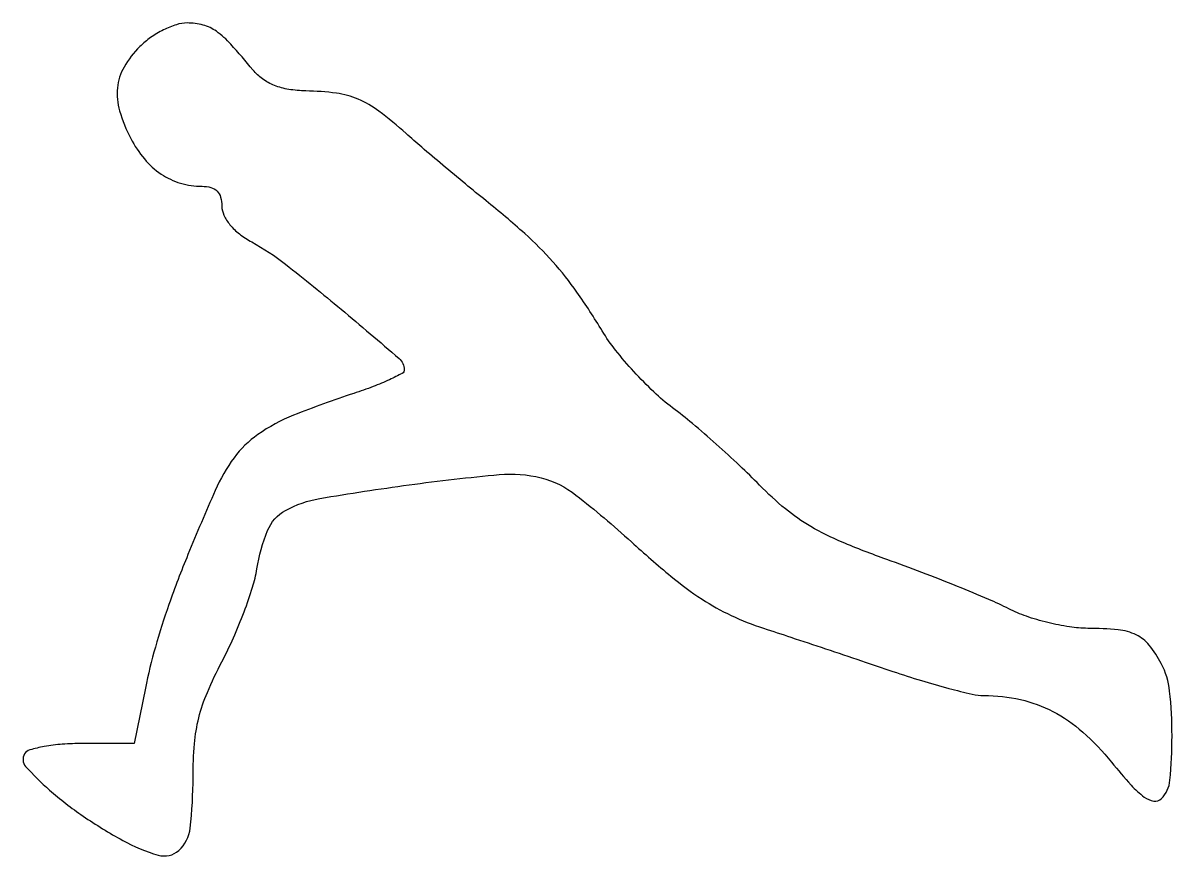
# Model space of a CAD drawing. Extents: x 0 to 120, y 0 to 87.
import ezdxf

# ---------------------------------------------------------------- set-up
doc = ezdxf.new("R2010")
doc.units = 0

msp = doc.modelspace()

# ---------------------------------------------------------------- linework, layer by layer
msp.add_lwpolyline([(12.454545, 84.545455, 0.065276), (10.816405, 82.412945, 0.106974), (10.121141, 80.253829, 0.097274), (10.351123, 77.854178, 0.046976), (11.51035, 74.979984, 0.054655), (12.928217, 72.846016, 0.071191), (14.669246, 71.278497, 0.075561), (16.69095, 70.326653, 0.072424), (18.934259, 70, -0.06761), (19.854907, 69.874939, -0.128372), (20.497651, 69.502327, -0.129278), (20.87346, 68.865232, -0.069063), (21, 67.95349, 0.108778), (21.211662, 66.992098, 0.065194), (21.839129, 65.999261, 0.055127), (22.828595, 65.045858, 0.039225), (24.119143, 64.20349, -0.041026), (27.643033, 61.88526, -0.008442), (33.428427, 57.199447, -0.003225), (39.453371, 52.082282, -0.218438), (40, 50.890764, -0.277527), (39.783656, 50.531014, -0.012927), (38.457812, 49.870678, -0.018261), (36.762114, 49.154315, -0.01176), (34.75, 48.44328, 0.015848), (28.468981, 46.165789, 0.057768), (24.743364, 44.154812, 0.081496), (22.271857, 41.743861, 0.055526), (20.302553, 38.337881, 0.005782), (17.466174, 31.661369, 0.01267), (15.48495, 26.473843, 0.015878), (14.074582, 22.036359, 0.018665), (13.031747, 17.75), (11.858204, 12), (6.488119, 12, 0.018789), (4.382505, 11.920845, 0.025626), (2.498632, 11.681466, 0.024316), (1.00868, 11.338484, 0.187746), (0.447855, 10.915628, 0.332491), (0.563229, 9.614062, 0.029629), (3.045224, 7.15302, 0.031205), (6.545179, 4.439331, 0.023954), (10.67249, 1.913169, 0.05407), (14.371837, 0.378214, 0.260425), (16.513707, 0.866767, 0.183686), (17.705653, 3.192028, 0.027597), (18, 8.520899, -0.021005), (18.144699, 11.96379, -0.040433), (18.597415, 14.685459, -0.039857), (19.487403, 17.32397, -0.019818), (21.006351, 20.512073, 0.017059), (22.203741, 22.989976, 0.014025), (23.315292, 25.709746, 0.014258), (24.195456, 28.267562, 0.0361), (24.644891, 30.18073, -0.057197), (25.76118, 34.170162, -0.171622), (27.614567, 36.253566, -0.084404), (31.198854, 37.503009, -0.007841), (40.5, 38.921358, -0.010842), (49.899488, 39.997186, -0.08601), (54.246118, 39.65168, -0.103573), (57.883968, 37.861398, -0.01886), (63.654838, 32.986292, 0.011783), (67.767832, 29.41077, 0.028398), (71.012737, 27.01862, 0.0352), (74.046246, 25.32933, 0.030765), (77.42447, 23.994785, -0.001181), (80.278202, 23.058331, -0.000591), (83.883452, 21.861094, -0.000587), (87.612076, 20.613131, -0.000866), (90.880898, 19.508493, 0.007917), (93.862139, 18.547661, 0.00931), (96.716143, 17.735231, 0.008368), (99.144438, 17.13591, 0.055708), (100.380898, 16.994423, -0.054473), (104.181209, 16.569041, -0.065358), (107.558004, 15.333209, -0.061254), (110.666505, 13.189536, -0.040477), (113.671164, 10.052246, 0.011804), (115.706111, 7.667916, 0.051886), (117.074085, 6.426322, 0.116053), (118.070064, 6.00258, 0.24381), (118.849899, 6.249899, 0.175155), (119.75515, 8.179744, 0.022951), (119.966575, 12.780558, 0.026515), (119.718277, 17.461949, 0.094909), (118.850296, 20.315741, 0.048463), (117.587485, 22.237489, 0.111683), (116.239923, 23.305414, 0.088328), (114.359526, 23.828868, 0.022937), (111.210162, 23.984687, -0.03732), (109.280855, 24.13582, -0.022215), (107.019959, 24.587547, -0.022163), (104.794153, 25.241936, -0.035385), (102.96967, 26.015473, 0.016859), (100.873361, 26.997331, 0.005009), (97.606416, 28.356657, 0.005019), (93.902874, 29.811217, 0.005399), (90.259509, 31.155222, -0.013199), (85.600795, 32.956831, -0.033289), (82.347347, 34.576678, -0.039797), (79.691763, 36.425063, -0.027693), (77, 38.897657, 0.010909), (74.94576, 40.915816, 0.007034), (72.483026, 43.167466, 0.00707), (70.011317, 45.302502, 0.013213), (67.942215, 46.948102, -0.028136), (65.995643, 48.593386, -0.017835), (63.912044, 50.711597, -0.017907), (62.008811, 52.945297, -0.031338), (60.622779, 54.940194, 0.016996), (57.985053, 58.978965, 0.029119), (55.484748, 62.129968, 0.027649), (52.544802, 65.076575, 0.013656), (48.512679, 68.5, -0.003154), (46.360492, 70.250855, -0.002359), (44.010302, 72.20625, -0.002384), (41.814176, 74.069003, -0.005445), (40.179665, 75.5, 0.020619), (37.363523, 77.818425, 0.061637), (35.207634, 79.065478, 0.067429), (32.923315, 79.689439, 0.028333), (29.740213, 79.929715, -0.035681), (27.967256, 80.089755, -0.05413), (26.476602, 80.501516, -0.060967), (25.243699, 81.174168, -0.065164), (24.240213, 82.111591, 0.011252), (21.925913, 84.794431, 0.054349), (20.424575, 86.132395, 0.089446), (19.053211, 86.779536, 0.065718), (17.383117, 87, 0.077497), (16.258691, 86.824668, 0.038193), (14.914813, 86.278977, 0.036725), (13.576269, 85.484813, 0.044154)], format="xyb", close=True)

doc.saveas('drawing.dxf')
